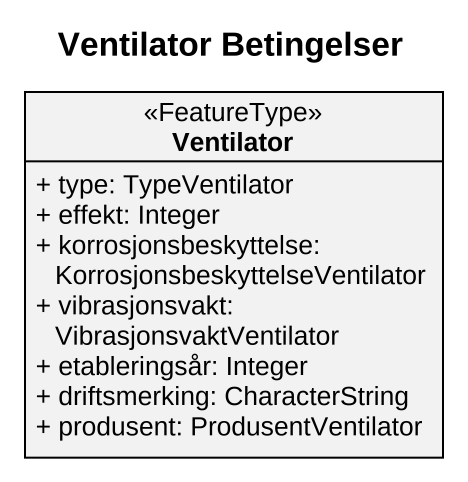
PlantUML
@startuml
title Ventilator Betingelser
hide circle
hide empty members
skinparam classAttributeIconSize 0
class Ventilator <<FeatureType>> {
  + type: TypeVentilator
  + effekt: Integer
  + korrosjonsbeskyttelse: KorrosjonsbeskyttelseVentilator
  + vibrasjonsvakt: VibrasjonsvaktVentilator
  + etableringsår: Integer
  + driftsmerking: CharacterString
  + produsent: ProdusentVentilator
}
@enduml
